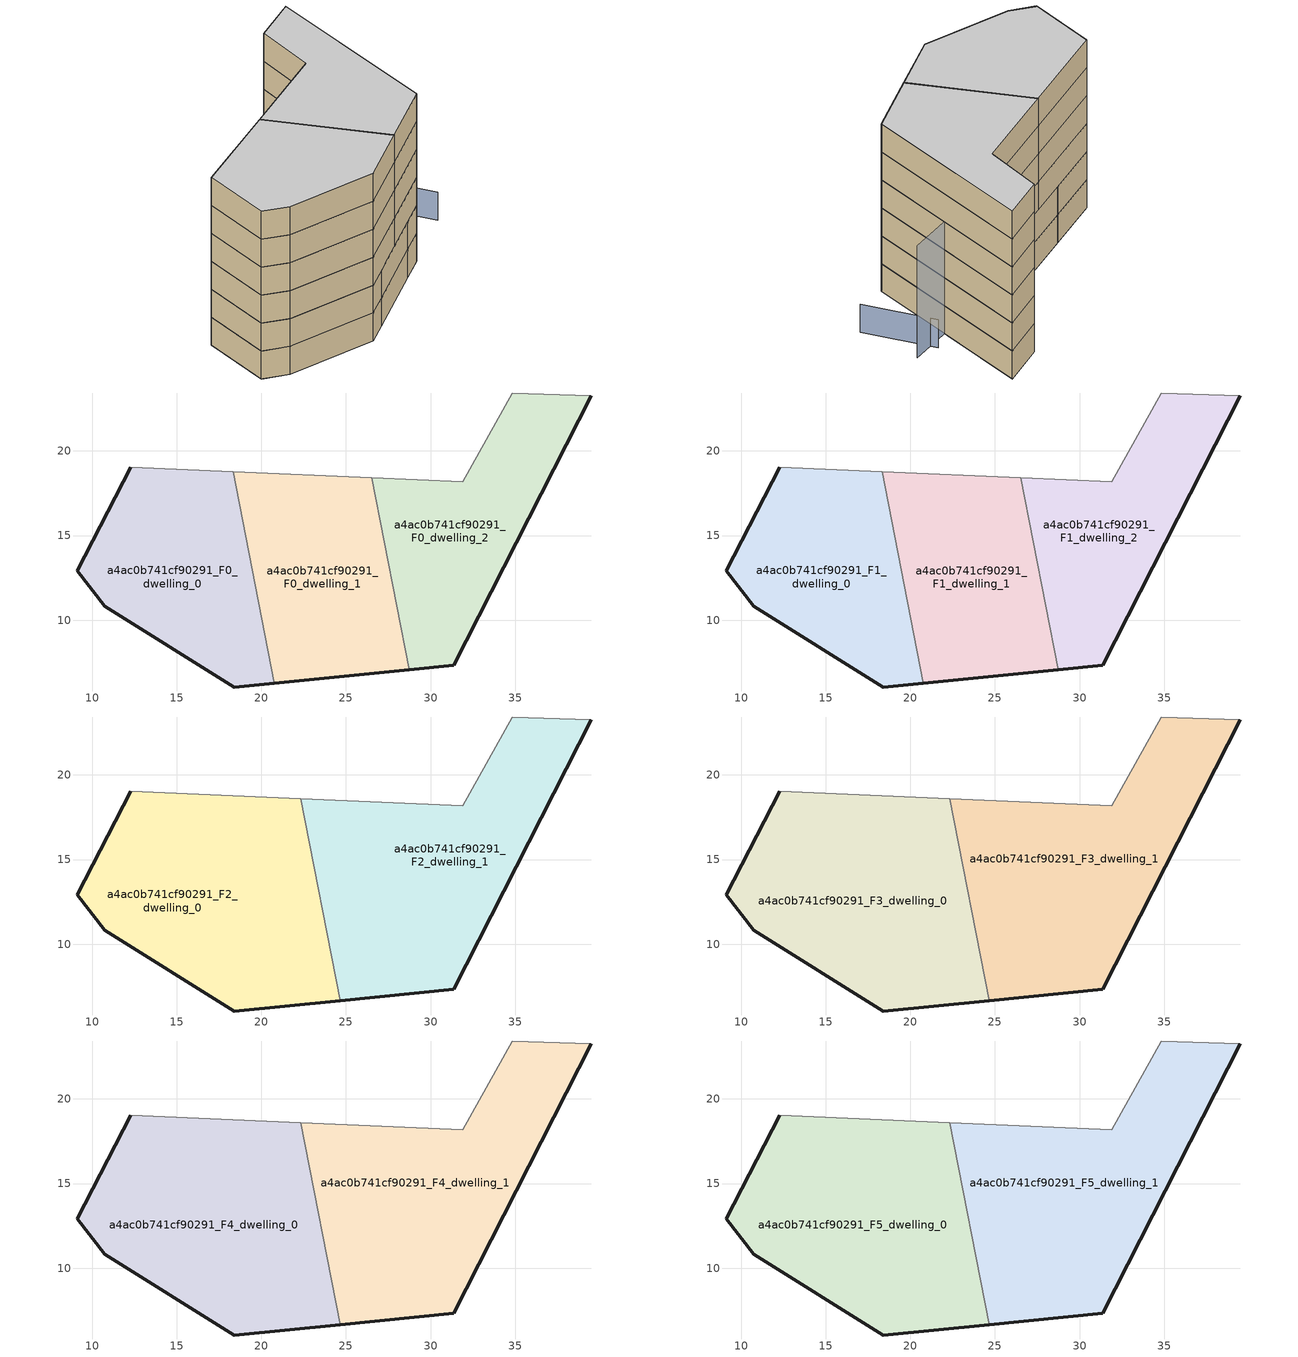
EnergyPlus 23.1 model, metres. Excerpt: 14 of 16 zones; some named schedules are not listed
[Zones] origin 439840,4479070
a4ac0b741cf90291_F0_dwelling_0
 floor ground (EU_floor_Construction): 20.76,6.28 18.33,18.78 12.29,19.04 9.1,12.93 10.76,10.83 18.41,6.05 z0
 wall outside (EU_wall_Construction): 20.76,6.28 18.41,6.05 10.76,10.83 9.1,12.93 12.29,19.04 z0:3
 wall adiabatic (EU_wall_Construction): 12.29,19.04 18.33,18.78 z0:3
 wall to a4ac0b741cf90291_F0_dwelling_1 (EU_wall_Construction): 18.33,18.78 20.76,6.28 z0:3
a4ac0b741cf90291_F0_dwelling_1
 floor ground (EU_floor_Construction): 28.73,7.06 26.53,18.42 18.33,18.78 20.76,6.28 z0
 wall outside (EU_wall_Construction): 28.73,7.06 20.76,6.28 z0:3
 wall to a4ac0b741cf90291_F0_dwelling_2 (EU_wall_Construction): 26.53,18.42 28.73,7.06 z0:3
 wall adiabatic (EU_wall_Construction): 18.33,18.78 26.53,18.42 z0:3
a4ac0b741cf90291_F0_dwelling_2
 floor ground (EU_floor_Construction): 31.37,7.32 39.51,23.27 34.83,23.42 31.91,18.18 26.53,18.42 28.73,7.06 z0
 wall outside (EU_wall_Construction): 39.51,23.27 31.37,7.32 28.73,7.06 z0:3
 wall adiabatic (EU_wall_Construction): 26.53,18.42 31.91,18.18 34.83,23.42 39.51,23.27 z0:3
a4ac0b741cf90291_F1_dwelling_0
 floor to a4ac0b741cf90291_F0_dwelling_0 (EU_floor_Construction): 20.76,6.28 18.33,18.78 12.29,19.04 9.1,12.93 10.76,10.83 18.41,6.05 z3
 wall outside (EU_wall_Construction): 20.76,6.28 18.41,6.05 10.76,10.83 9.1,12.93 12.29,19.04 z3:6
 wall adiabatic (EU_wall_Construction): 12.29,19.04 18.33,18.78 z3:6
 wall to a4ac0b741cf90291_F1_dwelling_1 (EU_wall_Construction): 18.33,18.78 20.76,6.28 z3:6
a4ac0b741cf90291_F1_dwelling_1
 floor to a4ac0b741cf90291_F0_dwelling_1 (EU_floor_Construction): 28.73,7.06 26.53,18.42 18.33,18.78 20.76,6.28 z3
 wall outside (EU_wall_Construction): 28.73,7.06 20.76,6.28 z3:6
 wall to a4ac0b741cf90291_F1_dwelling_2 (EU_wall_Construction): 26.53,18.42 28.73,7.06 z3:6
 wall adiabatic (EU_wall_Construction): 18.33,18.78 26.53,18.42 z3:6
 ceiling adiabatic (EU_roof_Construction): 26.53,18.42 28.73,7.06 20.76,6.28 18.33,18.78 z6
a4ac0b741cf90291_F1_dwelling_2
 floor to a4ac0b741cf90291_F0_dwelling_2 (EU_floor_Construction): 31.37,7.32 39.51,23.27 34.83,23.42 31.91,18.18 26.53,18.42 28.73,7.06 z3
 wall outside (EU_wall_Construction): 39.51,23.27 31.37,7.32 28.73,7.06 z3:6
 wall adiabatic (EU_wall_Construction): 26.53,18.42 31.91,18.18 34.83,23.42 39.51,23.27 z3:6
a4ac0b741cf90291_F2_dwelling_0
 floor to a4ac0b741cf90291_F1_dwelling_0 (EU_floor_Construction): 20.76,6.28 18.33,18.78 12.29,19.04 9.1,12.93 10.76,10.83 18.41,6.05 z6
 floor adiabatic (EU_floor_Construction): 24.65,6.66 22.33,18.6 18.33,18.78 20.76,6.28 z6
 wall outside (EU_wall_Construction): 24.65,6.66 18.41,6.05 10.76,10.83 9.1,12.93 12.29,19.04 z6:9
 wall adiabatic (EU_wall_Construction): 12.29,19.04 22.33,18.6 z6:9
 wall to a4ac0b741cf90291_F2_dwelling_1 (EU_wall_Construction): 22.33,18.6 24.65,6.66 z6:9
a4ac0b741cf90291_F2_dwelling_1
 floor to a4ac0b741cf90291_F1_dwelling_2 (EU_floor_Construction): 31.37,7.32 39.51,23.27 34.83,23.42 31.91,18.18 26.53,18.42 28.73,7.06 z6
 floor adiabatic (EU_floor_Construction): 28.73,7.06 26.53,18.42 22.33,18.6 24.65,6.66 z6
 wall outside (EU_wall_Construction): 39.51,23.27 31.37,7.32 24.65,6.66 z6:9
 wall adiabatic (EU_wall_Construction): 22.33,18.6 31.91,18.18 34.83,23.42 39.51,23.27 z6:9
a4ac0b741cf90291_F3_dwelling_0
 floor to a4ac0b741cf90291_F2_dwelling_0 (EU_floor_Construction): 24.65,6.66 22.33,18.6 12.29,19.04 9.1,12.93 10.76,10.83 18.41,6.05 z9
 wall outside (EU_wall_Construction): 24.65,6.66 18.41,6.05 10.76,10.83 9.1,12.93 12.29,19.04 z9:12
 wall adiabatic (EU_wall_Construction): 12.29,19.04 22.33,18.6 z9:12
 wall to a4ac0b741cf90291_F3_dwelling_1 (EU_wall_Construction): 22.33,18.6 24.65,6.66 z9:12
a4ac0b741cf90291_F3_dwelling_1
 floor to a4ac0b741cf90291_F2_dwelling_1 (EU_floor_Construction): 31.37,7.32 39.51,23.27 34.83,23.42 31.91,18.18 22.33,18.6 24.65,6.66 z9
 wall outside (EU_wall_Construction): 39.51,23.27 31.37,7.32 24.65,6.66 z9:12
 wall adiabatic (EU_wall_Construction): 22.33,18.6 31.91,18.18 34.83,23.42 39.51,23.27 z9:12
a4ac0b741cf90291_F4_dwelling_0
 floor to a4ac0b741cf90291_F3_dwelling_0 (EU_floor_Construction): 24.65,6.66 22.33,18.6 12.29,19.04 9.1,12.93 10.76,10.83 18.41,6.05 z12
 wall outside (EU_wall_Construction): 24.65,6.66 18.41,6.05 10.76,10.83 9.1,12.93 12.29,19.04 z12:15
 wall adiabatic (EU_wall_Construction): 12.29,19.04 22.33,18.6 z12:15
 wall to a4ac0b741cf90291_F4_dwelling_1 (EU_wall_Construction): 22.33,18.6 24.65,6.66 z12:15
a4ac0b741cf90291_F4_dwelling_1
 floor to a4ac0b741cf90291_F3_dwelling_1 (EU_floor_Construction): 31.37,7.32 39.51,23.27 34.83,23.42 31.91,18.18 22.33,18.6 24.65,6.66 z12
 wall outside (EU_wall_Construction): 39.51,23.27 31.37,7.32 24.65,6.66 z12:15
 wall adiabatic (EU_wall_Construction): 22.33,18.6 31.91,18.18 34.83,23.42 39.51,23.27 z12:15
a4ac0b741cf90291_F5_dwelling_0
 floor to a4ac0b741cf90291_F4_dwelling_0 (EU_floor_Construction): 24.65,6.66 22.33,18.6 12.29,19.04 9.1,12.93 10.76,10.83 18.41,6.05 z15
 wall outside (EU_wall_Construction): 24.65,6.66 18.41,6.05 10.76,10.83 9.1,12.93 12.29,19.04 z15:18
 wall adiabatic (EU_wall_Construction): 12.29,19.04 22.33,18.6 z15:18
 wall to a4ac0b741cf90291_F5_dwelling_1 (EU_wall_Construction): 22.33,18.6 24.65,6.66 z15:18
 ceiling to a4ac0b741cf90291_F6_dwelling_0 (EU_floor_Construction): 22.33,18.6 24.65,6.66 18.41,6.05 10.76,10.83 9.1,12.93 12.29,19.04 z18
a4ac0b741cf90291_F5_dwelling_1
 floor to a4ac0b741cf90291_F4_dwelling_1 (EU_floor_Construction): 31.37,7.32 39.51,23.27 34.83,23.42 31.91,18.18 22.33,18.6 24.65,6.66 z15
 wall outside (EU_wall_Construction): 39.51,23.27 31.37,7.32 24.65,6.66 z15:18
 wall adiabatic (EU_wall_Construction): 22.33,18.6 31.91,18.18 34.83,23.42 39.51,23.27 z15:18
 ceiling to a4ac0b741cf90291_F6_dwelling_1 (EU_floor_Construction): 39.51,23.27 31.37,7.32 24.65,6.66 22.33,18.6 31.91,18.18 34.83,23.42 z18
shading: 37.98,8.05 37.56,15.35 z0:3; 39.66,14.22 12.29,19.04 z0:12
[Building]
EU S2 Campaign: North Axis=0; Terrain=City; Solar Distribution=FullExterior
[Site:Location]
Madrid: Latitude=40.5; Longitude=-3.5; Time Zone=1; Elevation=609
[SizingPeriod:WeatherFileDays]
AnnualSizingPeriod: Begin Month=1; Begin Day of Month=1; End Month=12; End Day of Month=31; Day of Week for Start Day=Monday; Use Weather File Daylight Saving Period=No; Use Weather File Rain and Snow Indicators=No
[MATERIAL]
EU_InternalMass_Material: Roughness=MediumRough; Thickness=0.1; Conductivity=1; Density=1800; Specific Heat=900; Thermal Absorptance=0.9; Solar Absorptance=0.7; Visible Absorptance=0.7
[MATERIAL:NOMASS] Roughness=MediumRough; Thermal Absorptance=0.9; Solar Absorptance=0.7; Visible Absorptance=0.7
Name | Thermal Resistance
EU_wall_NoMass | 1.60022
EU_roof_NoMass | 1.57597
EU_floor_NoMass | 0.470652
[CONSTRUCTION]
EU_wall_Construction: EU_wall_NoMass
EU_roof_Construction: EU_roof_NoMass
EU_floor_Construction: EU_floor_NoMass
EU_InternalMass_Construction: EU_InternalMass_Material
[ZONE] Type=1; Multiplier=1; Ceiling Height=autocalculate; Floor Area=autocalculate; Part of Total Floor Area=Yes
Name | Volume
a4ac0b741cf90291_F0_dwelling_0; a4ac0b741cf90291_F1_dwelling_0 | 290.715
a4ac0b741cf90291_F2_dwelling_0; a4ac0b741cf90291_F3_dwelling_0; a4ac0b741cf90291_F4_dwelling_0; a4ac0b741cf90291_F5_dwelling_0 | 436.069
a4ac0b741cf90291_F0_dwelling_1; a4ac0b741cf90291_F1_dwelling_1 | 290.717
a4ac0b741cf90291_F2_dwelling_1; a4ac0b741cf90291_F3_dwelling_1; a4ac0b741cf90291_F4_dwelling_1; a4ac0b741cf90291_F5_dwelling_1 | 436.075
a4ac0b741cf90291_F0_dwelling_2; a4ac0b741cf90291_F1_dwelling_2 | 290.727
[INTERNALMASS] Construction=EU_InternalMass_Construction
Name | Zone or ZoneList | Surface Area
a4ac0b741cf90291_F0_dwelling_0_EU_InternalMass | a4ac0b741cf90291_F0_dwelling_0 | 96.905
a4ac0b741cf90291_F0_dwelling_1_EU_InternalMass | a4ac0b741cf90291_F0_dwelling_1 | 96.9054
a4ac0b741cf90291_F0_dwelling_2_EU_InternalMass | a4ac0b741cf90291_F0_dwelling_2 | 96.9089
a4ac0b741cf90291_F1_dwelling_0_EU_InternalMass | a4ac0b741cf90291_F1_dwelling_0 | 96.905
a4ac0b741cf90291_F1_dwelling_1_EU_InternalMass | a4ac0b741cf90291_F1_dwelling_1 | 96.9054
a4ac0b741cf90291_F1_dwelling_2_EU_InternalMass | a4ac0b741cf90291_F1_dwelling_2 | 96.9089
a4ac0b741cf90291_F2_dwelling_0_EU_InternalMass | a4ac0b741cf90291_F2_dwelling_0 | 145.356
a4ac0b741cf90291_F2_dwelling_1_EU_InternalMass | a4ac0b741cf90291_F2_dwelling_1 | 145.359
a4ac0b741cf90291_F3_dwelling_0_EU_InternalMass | a4ac0b741cf90291_F3_dwelling_0 | 145.356
a4ac0b741cf90291_F3_dwelling_1_EU_InternalMass | a4ac0b741cf90291_F3_dwelling_1 | 145.359
a4ac0b741cf90291_F4_dwelling_0_EU_InternalMass | a4ac0b741cf90291_F4_dwelling_0 | 145.356
a4ac0b741cf90291_F4_dwelling_1_EU_InternalMass | a4ac0b741cf90291_F4_dwelling_1 | 145.359
a4ac0b741cf90291_F5_dwelling_0_EU_InternalMass | a4ac0b741cf90291_F5_dwelling_0 | 145.356
a4ac0b741cf90291_F5_dwelling_1_EU_InternalMass | a4ac0b741cf90291_F5_dwelling_1 | 145.359
[OTHEREQUIPMENT] Fuel Type=Electricity; Design Level Calculation Method=Watts/Area; Power per Zone Floor Area=1; Fraction Latent=0; Fraction Radiant=0; Fraction Lost=0; Carbon Dioxide Generation Rate=0; EndUse Subcategory=EU_Step8_InternalGains
Name | Zone or ZoneList or Space or SpaceList | Schedule
EU_Step8_InternalGain_a4ac0b741cf90291_F0_dwelling_0_f000 | a4ac0b741cf90291_F0_dwelling_0 | EU_Step8_GainSchedule_a4ac0b741cf90291_F0_dwelling_0_f000
EU_Step8_InternalGain_a4ac0b741cf90291_F0_dwelling_1_f000 | a4ac0b741cf90291_F0_dwelling_1 | EU_Step8_GainSchedule_a4ac0b741cf90291_F0_dwelling_1_f000
EU_Step8_InternalGain_a4ac0b741cf90291_F0_dwelling_2_f000 | a4ac0b741cf90291_F0_dwelling_2 | EU_Step8_GainSchedule_a4ac0b741cf90291_F0_dwelling_2_f000
EU_Step8_InternalGain_a4ac0b741cf90291_F1_dwelling_0_f000 | a4ac0b741cf90291_F1_dwelling_0 | EU_Step8_GainSchedule_a4ac0b741cf90291_F1_dwelling_0_f000
EU_Step8_InternalGain_a4ac0b741cf90291_F1_dwelling_1_f000 | a4ac0b741cf90291_F1_dwelling_1 | EU_Step8_GainSchedule_a4ac0b741cf90291_F1_dwelling_1_f000
EU_Step8_InternalGain_a4ac0b741cf90291_F1_dwelling_2_f000 | a4ac0b741cf90291_F1_dwelling_2 | EU_Step8_GainSchedule_a4ac0b741cf90291_F1_dwelling_2_f000
EU_Step8_InternalGain_a4ac0b741cf90291_F2_dwelling_0_f000 | a4ac0b741cf90291_F2_dwelling_0 | EU_Step8_GainSchedule_a4ac0b741cf90291_F2_dwelling_0_f000
EU_Step8_InternalGain_a4ac0b741cf90291_F2_dwelling_1_f000 | a4ac0b741cf90291_F2_dwelling_1 | EU_Step8_GainSchedule_a4ac0b741cf90291_F2_dwelling_1_f000
EU_Step8_InternalGain_a4ac0b741cf90291_F3_dwelling_0_f000 | a4ac0b741cf90291_F3_dwelling_0 | EU_Step8_GainSchedule_a4ac0b741cf90291_F3_dwelling_0_f000
EU_Step8_InternalGain_a4ac0b741cf90291_F3_dwelling_1_f000 | a4ac0b741cf90291_F3_dwelling_1 | EU_Step8_GainSchedule_a4ac0b741cf90291_F3_dwelling_1_f000
EU_Step8_InternalGain_a4ac0b741cf90291_F4_dwelling_0_f000 | a4ac0b741cf90291_F4_dwelling_0 | EU_Step8_GainSchedule_a4ac0b741cf90291_F4_dwelling_0_f000
EU_Step8_InternalGain_a4ac0b741cf90291_F4_dwelling_1_f000 | a4ac0b741cf90291_F4_dwelling_1 | EU_Step8_GainSchedule_a4ac0b741cf90291_F4_dwelling_1_f000
EU_Step8_InternalGain_a4ac0b741cf90291_F5_dwelling_0_f000 | a4ac0b741cf90291_F5_dwelling_0 | EU_Step8_GainSchedule_a4ac0b741cf90291_F5_dwelling_0_f000
EU_Step8_InternalGain_a4ac0b741cf90291_F5_dwelling_1_f000 | a4ac0b741cf90291_F5_dwelling_1 | EU_Step8_GainSchedule_a4ac0b741cf90291_F5_dwelling_1_f000
[ZONEVENTILATION:DESIGNFLOWRATE] Schedule=EU_AlwaysOn; Design Flow Rate Calculation Method=AirChanges/Hour; Air Changes per Hour=0.480704; Ventilation Type=Natural; Fan Pressure Rise=0; Fan Total Efficiency=1; Constant Term Coefficient=1; Temperature Term Coefficient=0; Velocity Term Coefficient=0; Velocity Squared Term Coefficient=0; Minimum Indoor Temperature=-100; Maximum Indoor Temperature=100; Delta Temperature=-100; Minimum Outdoor Temperature=-100; Maximum Outdoor Temperature=100; Maximum Wind Speed=40
Name | Zone or ZoneList or Space or SpaceList
EU_ConstantAir_a4ac0b741cf90291_F0_dwelling_0 | a4ac0b741cf90291_F0_dwelling_0
EU_ConstantAir_a4ac0b741cf90291_F0_dwelling_1 | a4ac0b741cf90291_F0_dwelling_1
EU_ConstantAir_a4ac0b741cf90291_F0_dwelling_2 | a4ac0b741cf90291_F0_dwelling_2
EU_ConstantAir_a4ac0b741cf90291_F1_dwelling_0 | a4ac0b741cf90291_F1_dwelling_0
EU_ConstantAir_a4ac0b741cf90291_F1_dwelling_1 | a4ac0b741cf90291_F1_dwelling_1
EU_ConstantAir_a4ac0b741cf90291_F1_dwelling_2 | a4ac0b741cf90291_F1_dwelling_2
EU_ConstantAir_a4ac0b741cf90291_F2_dwelling_0 | a4ac0b741cf90291_F2_dwelling_0
EU_ConstantAir_a4ac0b741cf90291_F2_dwelling_1 | a4ac0b741cf90291_F2_dwelling_1
EU_ConstantAir_a4ac0b741cf90291_F3_dwelling_0 | a4ac0b741cf90291_F3_dwelling_0
EU_ConstantAir_a4ac0b741cf90291_F3_dwelling_1 | a4ac0b741cf90291_F3_dwelling_1
EU_ConstantAir_a4ac0b741cf90291_F4_dwelling_0 | a4ac0b741cf90291_F4_dwelling_0
EU_ConstantAir_a4ac0b741cf90291_F4_dwelling_1 | a4ac0b741cf90291_F4_dwelling_1
EU_ConstantAir_a4ac0b741cf90291_F5_dwelling_0 | a4ac0b741cf90291_F5_dwelling_0
EU_ConstantAir_a4ac0b741cf90291_F5_dwelling_1 | a4ac0b741cf90291_F5_dwelling_1
[HVACTEMPLATE:THERMOSTAT] Constant Heating Setpoint=20; Constant Cooling Setpoint=50
EU_HeatOnly_a4ac0b741cf90291_F0_dwelling_0; EU_HeatOnly_a4ac0b741cf90291_F0_dwelling_1; EU_HeatOnly_a4ac0b741cf90291_F0_dwelling_2; EU_HeatOnly_a4ac0b741cf90291_F1_dwelling_0; EU_HeatOnly_a4ac0b741cf90291_F1_dwelling_1; EU_HeatOnly_a4ac0b741cf90291_F1_dwelling_2; EU_HeatOnly_a4ac0b741cf90291_F2_dwelling_0; EU_HeatOnly_a4ac0b741cf90291_F2_dwelling_1; EU_HeatOnly_a4ac0b741cf90291_F3_dwelling_0; EU_HeatOnly_a4ac0b741cf90291_F3_dwelling_1; EU_HeatOnly_a4ac0b741cf90291_F4_dwelling_0; EU_HeatOnly_a4ac0b741cf90291_F4_dwelling_1; EU_HeatOnly_a4ac0b741cf90291_F5_dwelling_0; EU_HeatOnly_a4ac0b741cf90291_F5_dwelling_1; EU_HeatOnly_a4ac0b741cf90291_F6_dwelling_0; EU_HeatOnly_a4ac0b741cf90291_F6_dwelling_1
[HVACTEMPLATE:ZONE:IDEALLOADSAIRSYSTEM] System Availability Schedule=EU_AlwaysOn; Maximum Heating Supply Air Temperature=50; Minimum Cooling Supply Air Temperature=13; Maximum Heating Supply Air Humidity Ratio=0.0156; Minimum Cooling Supply Air Humidity Ratio=0.0077; Heating Limit=NoLimit; Cooling Limit=NoLimit; Heating Availability Schedule=EU_AlwaysOn; Cooling Availability Schedule=EU_CoolingOff; Dehumidification Control Type=ConstantSensibleHeatRatio; Cooling Sensible Heat Ratio=0.7; Dehumidification Setpoint=60; Humidification Control Type=None; Humidification Setpoint=30; Outdoor Air Method=None; Outdoor Air Flow Rate per Person=0.00944; Outdoor Air Flow Rate per Zone Floor Area=0; Outdoor Air Flow Rate per Zone=0; Demand Controlled Ventilation Type=None; Outdoor Air Economizer Type=NoEconomizer; Heat Recovery Type=None; Sensible Heat Recovery Effectiveness=0.7; Latent Heat Recovery Effectiveness=0.65
Name | Template Thermostat
a4ac0b741cf90291_F0_dwelling_0 | EU_HeatOnly_a4ac0b741cf90291_F0_dwelling_0
a4ac0b741cf90291_F0_dwelling_1 | EU_HeatOnly_a4ac0b741cf90291_F0_dwelling_1
a4ac0b741cf90291_F0_dwelling_2 | EU_HeatOnly_a4ac0b741cf90291_F0_dwelling_2
a4ac0b741cf90291_F1_dwelling_0 | EU_HeatOnly_a4ac0b741cf90291_F1_dwelling_0
a4ac0b741cf90291_F1_dwelling_1 | EU_HeatOnly_a4ac0b741cf90291_F1_dwelling_1
a4ac0b741cf90291_F1_dwelling_2 | EU_HeatOnly_a4ac0b741cf90291_F1_dwelling_2
a4ac0b741cf90291_F2_dwelling_0 | EU_HeatOnly_a4ac0b741cf90291_F2_dwelling_0
a4ac0b741cf90291_F2_dwelling_1 | EU_HeatOnly_a4ac0b741cf90291_F2_dwelling_1
a4ac0b741cf90291_F3_dwelling_0 | EU_HeatOnly_a4ac0b741cf90291_F3_dwelling_0
a4ac0b741cf90291_F3_dwelling_1 | EU_HeatOnly_a4ac0b741cf90291_F3_dwelling_1
a4ac0b741cf90291_F4_dwelling_0 | EU_HeatOnly_a4ac0b741cf90291_F4_dwelling_0
a4ac0b741cf90291_F4_dwelling_1 | EU_HeatOnly_a4ac0b741cf90291_F4_dwelling_1
a4ac0b741cf90291_F5_dwelling_0 | EU_HeatOnly_a4ac0b741cf90291_F5_dwelling_0
a4ac0b741cf90291_F5_dwelling_1 | EU_HeatOnly_a4ac0b741cf90291_F5_dwelling_1
[SIZING:ZONE] Zone Cooling Design Supply Air Temperature Input Method=SupplyAirTemperature; Zone Cooling Design Supply Air Temperature=13; Zone Heating Design Supply Air Temperature Input Method=SupplyAirTemperature; Zone Heating Design Supply Air Temperature=50; Zone Cooling Design Supply Air Humidity Ratio=0.008; Zone Heating Design Supply Air Humidity Ratio=0.008; Cooling Design Air Flow Method=DesignDay; Cooling Design Air Flow Rate=0; Cooling Minimum Air Flow per Zone Floor Area=0.000762; Cooling Minimum Air Flow=0; Cooling Minimum Air Flow Fraction=0.2; Heating Design Air Flow Method=DesignDay; Heating Design Air Flow Rate=0; Heating Maximum Air Flow per Zone Floor Area=0.002032; Heating Maximum Air Flow=0.141576; Heating Maximum Air Flow Fraction=0.3; Account for Dedicated Outdoor Air System=No; Dedicated Outdoor Air System Control Strategy=NeutralSupplyAir; Dedicated Outdoor Air Low Setpoint Temperature for Design=autosize; Dedicated Outdoor Air High Setpoint Temperature for Design=autosize; Zone Load Sizing Method=Sensible Load Only No Latent Load; Zone Latent Cooling Design Supply Air Humidity Ratio Input Method=HumidityRatioDifference; Zone Cooling Design Supply Air Humidity Ratio Difference=0.005; Zone Latent Heating Design Supply Air Humidity Ratio Input Method=HumidityRatioDifference; Zone Humidification Design Supply Air Humidity Ratio Difference=0.005
a4ac0b741cf90291_F0_dwelling_0; a4ac0b741cf90291_F0_dwelling_1; a4ac0b741cf90291_F0_dwelling_2; a4ac0b741cf90291_F1_dwelling_0; a4ac0b741cf90291_F1_dwelling_1; a4ac0b741cf90291_F1_dwelling_2; a4ac0b741cf90291_F2_dwelling_0; a4ac0b741cf90291_F2_dwelling_1; a4ac0b741cf90291_F3_dwelling_0; a4ac0b741cf90291_F3_dwelling_1; a4ac0b741cf90291_F4_dwelling_0; a4ac0b741cf90291_F4_dwelling_1; a4ac0b741cf90291_F5_dwelling_0; a4ac0b741cf90291_F5_dwelling_1
